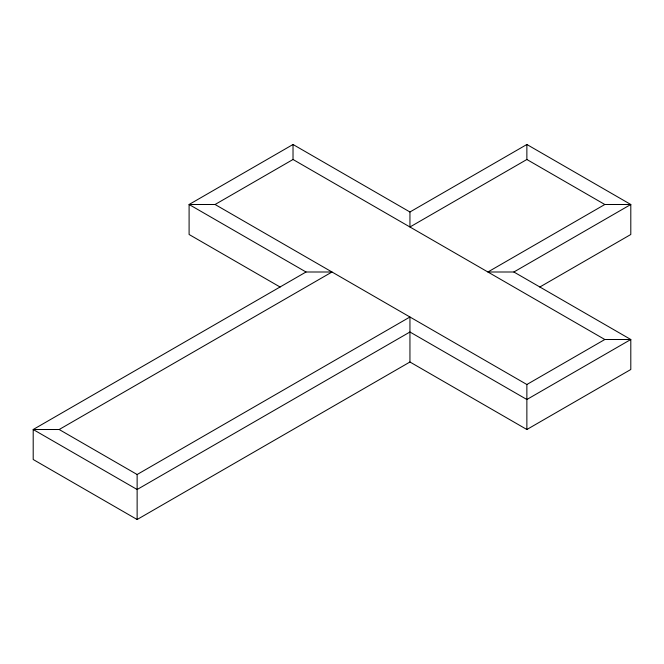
<?xml version="1.0" encoding="UTF-8"?>
<svg xmlns="http://www.w3.org/2000/svg" width="664" height="664" viewBox="0 0 664 664"><rect width="100%" height="100%" fill="white"/><g stroke="black" fill="none" stroke-linecap="round" stroke-linejoin="round"><path stroke-width="1" d="M539.766 287.055L630.8 234.492L630.8 204.495L526.867 144.486L409.945 211.99L293.023 144.486L189.099 204.495L189.099 234.492L280.133 287.055M306.021 271.999L189.099 204.495L215.078 204.495L293.023 159.493L604.821 339.503L630.8 339.503L630.8 369.499L526.867 429.508L409.945 362.004L137.133 519.514L33.2 459.505L33.2 429.508L306.021 271.999L332 271.999L59.179 429.508L33.2 429.508L137.133 489.509L409.945 332L526.867 399.504L630.8 339.503L513.878 271.999L487.899 271.999L604.821 204.495L630.8 204.495L513.878 271.999M604.821 204.495L526.867 159.493L409.945 226.997L409.945 211.99M59.179 429.508L137.133 474.511L409.945 317.002L409.945 362.004M215.078 204.495L526.867 384.506L604.821 339.503M526.867 144.486L526.867 159.493M526.867 384.506L526.867 429.508M293.023 144.486L293.023 159.493M137.133 474.511L137.133 519.514"/></g></svg>
